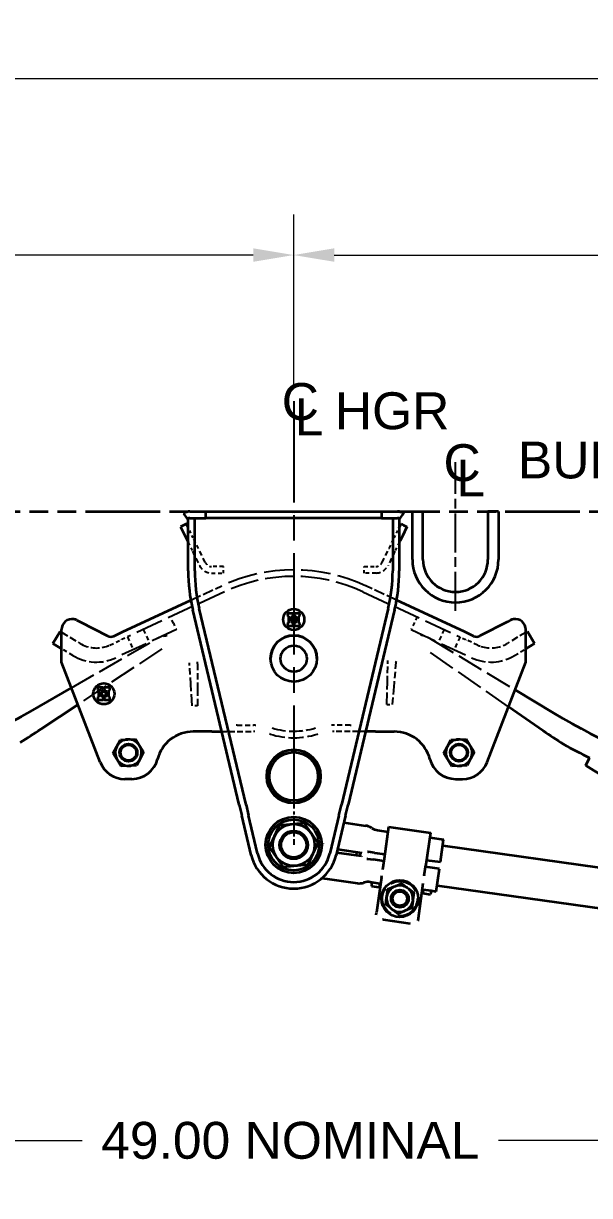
# Model space of a CAD drawing. Header units: inches. Extents: x 8 to 267, y 4 to 172.
# Drawn here: x 55.32 to 75.45, y 76.17 to 117.85 of the extents above; entities that cross this region are included whole.
import ezdxf

# ---------------------------------------------------------------- set-up
doc = ezdxf.new("R2010")
doc.units = ezdxf.units.IN
doc.header["$LTSCALE"] = 8
doc.header["$MEASUREMENT"] = 0
for name, pattern in [('CHAIN', [0.7087, 0.4724, -0.0591, 0.1181, -0.0591]), ('DASHED', [0.2067, 0.1654, -0.0413]), ('DOUBLE_DASH_CHAIN', [1.2403, 0.6614, -0.0827, 0.1654, -0.0827, 0.1654, -0.0827])]:
    doc.linetypes.add(name, pattern=pattern)
for name, color, linetype, lineweight in [('Center Mark(Hutchens)', 7, 'Continuous', 25), ('Centerline(Hutchens)', 7, 'Continuous', 25), ('Dimensions(Hutchens)', 7, 'Continuous', 25), ('Hidden Edges(Hutchens)', 7, 'DASHED', 25), ('Phantom Lines(Hutchens)', 7, 'DOUBLE_DASH_CHAIN', 70), ('Symbols(Hutchens)', 7, 'Continuous', 25), ('Visible Edges(Hutchens)', 7, 'Continuous', 35)]:
    doc.layers.add(name, color=color, linetype=linetype, lineweight=lineweight)
doc.styles.add('Hutchens .164', font='ARIAL.TTF')
doc.dimstyles.new('HUTCHENS STD DIM X.XX', dxfattribs={"dimscale": 8, "dimtxt": 0.164, "dimasz": 0.18, "dimexe": 0.18, "dimexo": 0.0625, "dimgap": 0.09, "dimtad": 0, "dimtih": 1, "dimtoh": 1, "dimrnd": 1e-08, "dimzin": 4, "dimdsep": 46, "dimtxsty": 'Hutchens .164', "dimcen": 0.09, "dimclrd": 211, "dimclre": 211, "dimclrt": 7, "dimadec": 0, "dimazin": 1, "dimtfac": 0.762195, "dimtofl": 0, "dimtmove": 0, "dimatfit": 3, "dimfxl": 0, "dimtolj": 1, "dimtzin": 0, "dimlwd": 9, "dimlwe": 9, "dimarcsym": 0})

# ---------------------------------------------------------------- blocks, each defined once
blk = doc.blocks.new('*D39')
at = {"layer": 'Defpoints', "color": 0, "linetype": 'Continuous'}
for p in [(14.867, 115.898), (164.68, 105.55), (14.867, 91.578)]:
    blk.add_point(p, dxfattribs=at)
at = {"layer": 'Dimensions(Hutchens)', "color": 211, "linetype": 'Continuous', "lineweight": 9}
for p, q in [((14.867, 92.078), (14.867, 117.338)), ((164.68, 106.05), (164.68, 117.338)), ((16.307, 115.898), (86.55, 115.898)), ((163.24, 115.898), (93.06, 115.898))]:
    blk.add_line(p, q, dxfattribs=at)
at = {"layer": 'Dimensions(Hutchens)', "color": 211, "linetype": 'Continuous'}
for points in [[(16.307, 116.138), (16.307, 115.658), (14.867, 115.898)], [(163.24, 116.138), (163.24, 115.658), (164.68, 115.898)]]:
    blk.add_solid(points, dxfattribs=at)
at = {"layer": 'Dimensions(Hutchens)', "color": 7, "linetype": 'Continuous', "lineweight": 9, "insert": (89.805, 115.898), "char_height": 1.312, "attachment_point": 5, "style": 'Hutchens .164'}
blk.add_mtext('\\A1;149.81{\\PREF}', dxfattribs=at)
blk = doc.blocks.new('CL')
at = {"layer": 'Symbols(Hutchens)', "color": 7, "char_height": 0.164, "attachment_point": 5, "style": 'Hutchens .164'}
for s, insert in [('C', (0.0294, -0.0028)), ('L', (0.068, -0.0698))]:
    blk.add_mtext(s, dxfattribs=dict(at, insert=insert))
blk = doc.blocks.new('*D42')
at = {"layer": 'Defpoints', "color": 0, "linetype": 'Continuous'}
for p in [(40.29, 84.558), (89.291, 84.206), (89.291, 78.127)]:
    blk.add_point(p, dxfattribs=at)
at = {"layer": 'Dimensions(Hutchens)', "color": 211, "linetype": 'Continuous', "lineweight": 9}
for p, q in [((40.29, 84.058), (40.29, 76.687)), ((89.291, 83.706), (89.291, 76.687)), ((41.73, 78.127), (57.412, 78.127)), ((87.851, 78.127), (72.21, 78.127))]:
    blk.add_line(p, q, dxfattribs=at)
at = {"layer": 'Dimensions(Hutchens)', "color": 211, "linetype": 'Continuous'}
for points in [[(41.73, 78.367), (41.73, 77.887), (40.29, 78.127)], [(87.851, 78.367), (87.851, 77.887), (89.291, 78.127)]]:
    blk.add_solid(points, dxfattribs=at)
at = {"layer": 'Dimensions(Hutchens)', "color": 7, "linetype": 'Continuous', "lineweight": 9, "insert": (64.811, 78.127), "char_height": 1.312, "attachment_point": 5, "style": 'Hutchens .164'}
blk.add_mtext('\\A1;49.00{ NOMINAL}', dxfattribs=at)
blk = doc.blocks.new('CL HGR')
at = {"layer": 'Symbols(Hutchens)', "color": 7, "char_height": 0.164, "attachment_point": 5, "style": 'Hutchens .164'}
for s, insert in [('C', (0.0294, -0.0028)), ('L', (0.068, -0.0698)), ('HGR', (0.4373, -0.044))]:
    blk.add_mtext(s, dxfattribs=dict(at, insert=insert))
blk = doc.blocks.new('*D53')
at = {"layer": 'Defpoints', "color": 0, "linetype": 'Continuous'}
for p in [(64.93, 109.618), (64.93, 104.423), (21.43, 102.246)]:
    blk.add_point(p, dxfattribs=at)
at = {"layer": 'Dimensions(Hutchens)', "color": 211, "linetype": 'Continuous', "lineweight": 9}
for p, q in [((21.43, 102.746), (21.43, 111.058)), ((64.93, 104.923), (64.93, 111.058)), ((22.87, 109.618), (40.222, 109.618)), ((63.49, 109.618), (46.137, 109.618))]:
    blk.add_line(p, q, dxfattribs=at)
at = {"layer": 'Dimensions(Hutchens)', "color": 211, "linetype": 'Continuous'}
for points in [[(22.87, 109.858), (22.87, 109.378), (21.43, 109.618)], [(63.49, 109.858), (63.49, 109.378), (64.93, 109.618)]]:
    blk.add_solid(points, dxfattribs=at)
at = {"layer": 'Dimensions(Hutchens)', "color": 7, "linetype": 'Continuous', "lineweight": 9, "insert": (43.18, 109.618), "char_height": 1.312, "attachment_point": 5, "style": 'Hutchens .164'}
blk.add_mtext('\\A1;43.50', dxfattribs=at)
blk = doc.blocks.new('*D54')
at = {"layer": 'Defpoints', "color": 0, "linetype": 'Continuous'}
for p in [(114.68, 109.618), (64.93, 104.423), (114.68, 102.056)]:
    blk.add_point(p, dxfattribs=at)
at = {"layer": 'Dimensions(Hutchens)', "color": 211, "linetype": 'Continuous', "lineweight": 9}
for p, q in [((64.93, 104.923), (64.93, 111.058)), ((114.68, 102.556), (114.68, 111.058)), ((66.37, 109.618), (86.84, 109.618)), ((113.24, 109.618), (92.77, 109.618))]:
    blk.add_line(p, q, dxfattribs=at)
at = {"layer": 'Dimensions(Hutchens)', "color": 211, "linetype": 'Continuous'}
for points in [[(66.37, 109.858), (66.37, 109.378), (64.93, 109.618)], [(113.24, 109.858), (113.24, 109.378), (114.68, 109.618)]]:
    blk.add_solid(points, dxfattribs=at)
at = {"layer": 'Dimensions(Hutchens)', "color": 7, "linetype": 'Continuous', "lineweight": 9, "insert": (89.805, 109.618), "char_height": 1.312, "attachment_point": 5, "style": 'Hutchens .164'}
blk.add_mtext('\\A1;49.75', dxfattribs=at)

msp = doc.modelspace()

# ---------------------------------------------------------------- linework, layer by layer
at = {"layer": 'Center Mark(Hutchens)', "linetype": 'CHAIN', "ltscale": 0.121531}
msp.add_line((64.9296, 90.3917), (64.9296, 88.6401), dxfattribs=at)
at = {"layer": 'Centerline(Hutchens)', "linetype": 'CHAIN', "ltscale": 0.954115}
msp.add_line((64.9296, 104.4225), (64.9296, 89.0606), dxfattribs=at)
at = {"layer": 'Centerline(Hutchens)', "linetype": 'CHAIN', "ltscale": 0.36658}
msp.add_line((70.6796, 96.9666), (70.6796, 102.247), dxfattribs=at)
at = {"layer": 'Hidden Edges(Hutchens)', "ltscale": 0.074011}
for p, q in [((61.2761, 99.7262), (61.1796, 99.924)), ((68.5832, 99.7262), (68.6796, 99.924))]:
    msp.add_line(p, q, dxfattribs=at)
at = {"layer": 'Hidden Edges(Hutchens)', "ltscale": 0.052941}
for p, q in [((61.3581, 99.5582), (61.2761, 99.7262)), ((68.5012, 99.5582), (68.5832, 99.7262))]:
    msp.add_line(p, q, dxfattribs=at)
at = {"layer": 'Hidden Edges(Hutchens)', "ltscale": 0.083861}
for p, q in [((61.1796, 99.3948), (61.3322, 99.082)), ((68.6796, 99.3948), (68.5271, 99.082))]:
    msp.add_line(p, q, dxfattribs=at)
at = {"layer": 'Hidden Edges(Hutchens)', "ltscale": 0.101038}
for p, q in [((61.5407, 99.1837), (61.3581, 99.5582)), ((68.3186, 99.1837), (68.5012, 99.5582))]:
    msp.add_line(p, q, dxfattribs=at)
at = {"layer": 'Hidden Edges(Hutchens)', "ltscale": 0.132806}
for p, q in [((61.3322, 99.082), (61.5769, 98.5803)), ((61.7854, 98.682), (61.5407, 99.1837)), ((68.0739, 98.682), (68.3186, 99.1837)), ((68.5271, 99.082), (68.2824, 98.5803))]:
    msp.add_line(p, q, dxfattribs=at)
at = {"layer": 'Hidden Edges(Hutchens)', "ltscale": 0.099783}
for p, q in [((62.4296, 98.5416), (62.0101, 98.5416)), ((67.4296, 98.5416), (67.8492, 98.5416)), ((62.0101, 98.3096), (62.4296, 98.3096)), ((67.8492, 98.3096), (67.4296, 98.3096))]:
    msp.add_line(p, q, dxfattribs=at)
at = {"layer": 'Hidden Edges(Hutchens)', "ltscale": 0.055136}
for p, q in [((62.4296, 98.3096), (62.4296, 98.5416)), ((67.4296, 98.3096), (67.4296, 98.5416))]:
    msp.add_line(p, q, dxfattribs=at)
at = {"layer": 'Hidden Edges(Hutchens)', "ltscale": 0.742213}
for p, q in [((62.4695, 97.6449), (59.1344, 96.0927)), ((67.3898, 97.6449), (70.7249, 96.0927))]:
    msp.add_line(p, q, dxfattribs=at)
at = {"layer": 'Hidden Edges(Hutchens)', "ltscale": 0.288743}
for p, q in [((61.2717, 97.3433), (62.3716, 97.8552)), ((68.5876, 97.3433), (67.4877, 97.8552))]:
    msp.add_line(p, q, dxfattribs=at)
at = {"layer": 'Hidden Edges(Hutchens)', "ltscale": 0.093397}
for p, q in [((60.6527, 96.5236), (60.5472, 96.7502)), ((69.3126, 96.75), (69.2071, 96.5233))]:
    msp.add_line(p, q, dxfattribs=at)
at = {"layer": 'Hidden Edges(Hutchens)', "ltscale": 0.71813}
for p, q in [((60.7582, 96.2969), (58.605, 95.2948)), ((69.1016, 96.2967), (71.2548, 95.2945))]:
    msp.add_line(p, q, dxfattribs=at)
at = {"layer": 'Hidden Edges(Hutchens)', "ltscale": 0.118944}
for p, q in [((59.5839, 96.3019), (59.7949, 95.8486)), ((70.2759, 96.3017), (70.0649, 95.8484)), ((59.0173, 96.0382), (59.2283, 95.5849)), ((70.8425, 96.0379), (70.6315, 95.5846))]:
    msp.add_line(p, q, dxfattribs=at)
at = {"layer": 'Hidden Edges(Hutchens)', "ltscale": 0.059422}
for p, q in [((60.6527, 96.5236), (60.7582, 96.2969)), ((69.2071, 96.5233), (69.1016, 96.2967))]:
    msp.add_line(p, q, dxfattribs=at)
at = {"layer": 'Hidden Edges(Hutchens)', "ltscale": 0.183168}
msp.add_line((56.6796, 96.2011), (57.3392, 95.8041), dxfattribs=at)
at = {"layer": 'Hidden Edges(Hutchens)', "ltscale": 0.693351}
msp.add_line((57.0323, 94.2282), (60.0124, 95.9456), dxfattribs=at)
at = {"layer": 'Hidden Edges(Hutchens)', "ltscale": 0.107317}
msp.add_line((58.394, 95.7481), (58.803, 95.9385), dxfattribs=at)
at = {"layer": 'Hidden Edges(Hutchens)', "ltscale": 0.093761}
for p, q in [((59.1344, 96.0927), (58.803, 95.9385)), ((70.7249, 96.0927), (71.0563, 95.9385))]:
    msp.add_line(p, q, dxfattribs=at)
at = {"layer": 'Hidden Edges(Hutchens)', "ltscale": 0.708067}
msp.add_line((69.7906, 95.9698), (72.7998, 94.1579), dxfattribs=at)
at = {"layer": 'Hidden Edges(Hutchens)', "ltscale": 0.107448}
msp.add_line((71.4658, 95.7479), (71.0563, 95.9385), dxfattribs=at)
at = {"layer": 'Hidden Edges(Hutchens)', "ltscale": 0.183029}
msp.add_line((73.1796, 96.2005), (72.5206, 95.8039), dxfattribs=at)
at = {"layer": 'Hidden Edges(Hutchens)', "ltscale": 0.11152}
msp.add_line((57.0813, 95.3757), (56.6796, 95.6175), dxfattribs=at)
at = {"layer": 'Hidden Edges(Hutchens)', "ltscale": 0.720219}
msp.add_line((60.237, 95.6123), (57.2626, 93.6328), dxfattribs=at)
at = {"layer": 'Hidden Edges(Hutchens)', "ltscale": 0.728968}
msp.add_line((72.5667, 93.5553), (69.5952, 95.6162), dxfattribs=at)
at = {"layer": 'Hidden Edges(Hutchens)', "ltscale": 0.111382}
msp.add_line((72.7785, 95.3755), (73.1796, 95.617), dxfattribs=at)
at = {"layer": 'Hidden Edges(Hutchens)'}
for p, q in [((61.2248, 95.0811), (61.2248, 95.0812)), ((68.5619, 95.1287), (68.5619, 95.1287))]:
    msp.add_line(p, q, dxfattribs=at)
at = {"layer": 'Hidden Edges(Hutchens)', "ltscale": 0.174961}
for p, q in [((61.273, 94.3648), (61.2248, 95.0811)), ((68.5619, 95.1287), (68.4999, 94.4134))]:
    msp.add_line(p, q, dxfattribs=at)
at = {"layer": 'Hidden Edges(Hutchens)', "ltscale": 0.174616}
for p, q in [((61.5118, 95.0819), (61.5137, 94.3655)), ((68.2593, 94.4187), (68.275, 95.135))]:
    msp.add_line(p, q, dxfattribs=at)
at = {"layer": 'Hidden Edges(Hutchens)', "ltscale": 0.322228}
for p, q in [((61.3258, 93.5814), (61.273, 94.3648)), ((68.4999, 94.4134), (68.4321, 93.6312))]:
    msp.add_line(p, q, dxfattribs=at)
at = {"layer": 'Hidden Edges(Hutchens)', "ltscale": 0.321944}
for p, q in [((61.5137, 94.3655), (61.5158, 93.5819)), ((68.2422, 93.6353), (68.2593, 94.4187))]:
    msp.add_line(p, q, dxfattribs=at)
at = {"layer": 'Hidden Edges(Hutchens)', "ltscale": 0.045137}
for p, q in [((61.5158, 93.5819), (61.3258, 93.5814)), ((68.2422, 93.6353), (68.4321, 93.6312))]:
    msp.add_line(p, q, dxfattribs=at)
at = {"layer": 'Hidden Edges(Hutchens)', "ltscale": 0.136843}
for p, q in [((62.374, 92.6713), (62.9207, 92.6713)), ((67.4853, 92.6713), (66.9386, 92.6713))]:
    msp.add_line(p, q, dxfattribs=at)
at = {"layer": 'Hidden Edges(Hutchens)', "ltscale": 0.136689}
for p, q in [((62.9207, 92.9033), (63.4952, 92.9033)), ((66.9386, 92.9033), (66.3641, 92.9033))]:
    msp.add_line(p, q, dxfattribs=at)
at = {"layer": 'Hidden Edges(Hutchens)', "ltscale": 0.150794}
for p, q in [((62.9207, 92.6713), (63.4952, 92.6713)), ((66.9386, 92.6713), (66.3641, 92.6713))]:
    msp.add_line(p, q, dxfattribs=at)
at = {"layer": 'Hidden Edges(Hutchens)', "ltscale": 0.129663}
for p, q in [((68.776, 87.2661), (68.2742, 87.0632)), ((68.2742, 87.0632), (68.199, 86.5272)), ((69.1274, 86.3969), (69.2026, 86.9329)), ((68.6256, 86.194), (69.1274, 86.3969))]:
    msp.add_line(p, q, dxfattribs=at)
at = {"layer": 'Hidden Edges(Hutchens)', "ltscale": 0.012306}
for p, q in [((68.776, 87.2661), (68.7801, 87.2951)), ((68.2742, 87.0632), (68.2511, 87.0812)), ((69.2026, 86.9329), (69.2298, 86.9439)), ((68.1718, 86.5162), (68.199, 86.5272)), ((69.1274, 86.3969), (69.1505, 86.3788)), ((68.6215, 86.165), (68.6256, 86.194))]:
    msp.add_line(p, q, dxfattribs=at)
at = {"layer": 'Hidden Edges(Hutchens)', "ltscale": 0.129651}
for p, q in [((69.2026, 86.9329), (68.776, 87.2661)), ((68.1991, 86.5271), (68.6256, 86.194))]:
    msp.add_line(p, q, dxfattribs=at)
at = {"layer": 'Hidden Edges(Hutchens)', "ltscale": 0.075964, "flags": 128}
for points in [[(58.803, 95.9385), (58.7918, 95.9443)], [(71.0563, 95.9385), (71.0674, 95.9443)]]:
    msp.add_lwpolyline(points, dxfattribs=at)
at = {"layer": 'Hidden Edges(Hutchens)', "ltscale": 0.030533, "flags": 128}
msp.add_lwpolyline([(71.3242, 96.0697), (71.3147, 96.0733)], dxfattribs=at)
at = {"layer": 'Hidden Edges(Hutchens)', "ltscale": 0.331717, "flags": 128}
msp.add_lwpolyline([(61.2248, 95.0812), (61.2214, 95.1107)], dxfattribs=at)
at = {"layer": 'Hidden Edges(Hutchens)', "ltscale": 0.401905, "flags": 128}
for points in [[(61.5118, 95.0819), (61.5092, 95.1505)], [(68.275, 95.135), (68.2789, 95.2035)]]:
    msp.add_lwpolyline(points, dxfattribs=at)
at = {"layer": 'Hidden Edges(Hutchens)', "ltscale": 0.31875, "flags": 128}
msp.add_lwpolyline([(68.5619, 95.1287), (68.5788, 95.1795)], dxfattribs=at)
at = {"layer": 'Hidden Edges(Hutchens)', "ltscale": 0.222573, "flags": 128}
for points in [[(62.9207, 92.9033), (62.8886, 92.8933)], [(66.9386, 92.9033), (66.9707, 92.8933)]]:
    msp.add_lwpolyline(points, dxfattribs=at)
at = {"layer": 'Hidden Edges(Hutchens)', "ltscale": 0.150851, "flags": 128}
for points in [[(63.5571, 92.9025), (63.5806, 92.9017)], [(66.3022, 92.9025), (66.2787, 92.9017)]]:
    msp.add_lwpolyline(points, dxfattribs=at)
at = {"layer": 'Hidden Edges(Hutchens)', "ltscale": 0.13616, "flags": 128}
for points in [[(64.0913, 92.5804), (64.0689, 92.5873)], [(65.768, 92.5804), (65.7904, 92.5873)]]:
    msp.add_lwpolyline(points, dxfattribs=at)
at = {"layer": 'Hidden Edges(Hutchens)', "ltscale": 0.012328, "flags": 128}
msp.add_lwpolyline([(65.9937, 88.6847), (65.9936, 88.6868)], dxfattribs=at)
at = {"layer": 'Hidden Edges(Hutchens)', "ltscale": 0.778939}
msp.add_circle((68.7008, 86.73), 0.615, dxfattribs=at)
at = {"layer": 'Hidden Edges(Hutchens)', "ltscale": 0.55774}
msp.add_circle((68.7008, 86.73), 0.2936, dxfattribs=at)
at = {"layer": 'Hidden Edges(Hutchens)', "ltscale": 0.128086}
for centre, start, end in [((62.0101, 98.7916), 206, 270), ((67.8492, 98.7916), 270, 334)]:
    msp.add_arc(centre, 0.482, start, end, dxfattribs=at)
at = {"layer": 'Hidden Edges(Hutchens)', "ltscale": 0.066386}
for centre, start, end in [((62.0101, 98.7916), 206, 270), ((67.8492, 98.7916), 270, 334)]:
    msp.add_arc(centre, 0.25, start, end, dxfattribs=at)
at = {"layer": 'Hidden Edges(Hutchens)', "ltscale": 0.798504}
msp.add_arc((64.9296, 92.3588), 6.0625, 65.04207, 114.95793, dxfattribs=at)
at = {"layer": 'Hidden Edges(Hutchens)', "ltscale": 0.767947}
msp.add_arc((64.9296, 92.3588), 5.8305, 65.04207, 114.95793, dxfattribs=at)
at = {"layer": 'Hidden Edges(Hutchens)', "ltscale": 0.105451}
for centre, start, end in [((60.5118, 95.0792), 94.55465, 119.95549), ((69.2747, 95.1131), 58.94588, 84.34671)]:
    msp.add_arc(centre, 1, start, end, dxfattribs=at)
at = {"layer": 'Hidden Edges(Hutchens)', "ltscale": 0.231868}
for centre, start, end in [((57.9193, 96.768), 238.95793, 288.57856), ((71.9405, 96.7678), 251.42144, 301.04207)]:
    msp.add_arc(centre, 1.125, start, end, dxfattribs=at)
at = {"layer": 'Hidden Edges(Hutchens)', "ltscale": 0.029722}
for centre, start, end in [((57.9193, 96.768), 288.57856, 294.95793), ((71.9405, 96.7678), 245.04207, 251.42144)]:
    msp.add_arc(centre, 1.125, start, end, dxfattribs=at)
at = {"layer": 'Hidden Edges(Hutchens)', "ltscale": 0.378042}
for centre, start, end in [((57.9193, 96.768), 238.95793, 294.95793), ((71.9405, 96.7678), 245.04207, 301.04207)]:
    msp.add_arc(centre, 1.625, start, end, dxfattribs=at)
at = {"layer": 'Hidden Edges(Hutchens)', "ltscale": 0.014642}
for centre, start, end in [((63.4952, 90.6713), 88.41052, 90), ((66.3641, 90.6713), 90, 91.58948)]:
    msp.add_arc(centre, 2.232, start, end, dxfattribs=at)
at = {"layer": 'Hidden Edges(Hutchens)', "ltscale": 0.01311}
for centre, start, end in [((63.4952, 90.6713), 88.41052, 90), ((66.3641, 90.6713), 90, 91.58948)]:
    msp.add_arc(centre, 2, start, end, dxfattribs=at)
at = {"layer": 'Hidden Edges(Hutchens)', "ltscale": 0.405241}
msp.add_arc((64.9296, 95.2651), 2.8125, 252.65856, 287.34144, dxfattribs=at)
at = {"layer": 'Hidden Edges(Hutchens)', "ltscale": 0.371805}
msp.add_arc((64.9296, 95.2651), 2.5805, 252.65856, 287.34144, dxfattribs=at)
at = {"layer": 'Hidden Edges(Hutchens)', "ltscale": 0.116771}
for radius, start, end in [(0.4688, 112.01282, 172.01282), (0.4687, 52.01282, 112.01282), (0.4688, 172.01282, 232.01282), (0.4688, 352.01282, 52.01282), (0.4688, 232.01282, 292.01282), (0.4687, 292.01282, 352.01282)]:
    msp.add_arc((68.7008, 86.73), radius, start, end, dxfattribs=at)
at = {"layer": 'Phantom Lines(Hutchens)', "lineweight": 35, "ltscale": 0.501139}
msp.add_line((12.7748, 100.4971), (171.895, 100.4971), dxfattribs=at)
at = {"layer": 'Visible Edges(Hutchens)'}
for p, q in [((61.2421, 100.4971), (61.8046, 100.4971)), ((61.8046, 100.4971), (62.1796, 100.4971)), ((61.8046, 100.2651), (61.8046, 100.4971)), ((62.1796, 100.4971), (64.8984, 100.4971)), ((64.8984, 100.4971), (64.9609, 100.4971)), ((64.9296, 100.4658), (64.8984, 100.4971)), ((64.9609, 100.4971), (64.9296, 100.4658)), ((64.9609, 100.4971), (67.6796, 100.4971)), ((67.6796, 100.4971), (68.0546, 100.4971)), ((68.0546, 100.4971), (68.6171, 100.4971)), ((68.0546, 100.4971), (68.0546, 100.2651)), ((69.1484, 98.794), (69.1484, 100.4971)), ((69.1484, 100.4971), (69.5234, 100.4971)), ((69.5234, 98.794), (69.5234, 100.4971)), ((72.2109, 100.4971), (71.8359, 100.4971)), ((71.8359, 100.4971), (71.8359, 98.794)), ((72.2109, 100.4971), (72.2109, 98.794)), ((61.1136, 100.0594), (61.0219, 100.0146)), ((61.16, 100.2391), (61.0267, 100.429)), ((61.1796, 99.924), (61.1136, 100.0594)), ((61.1796, 98.3901), (61.1796, 100.2507)), ((61.2421, 100.2651), (61.8046, 100.2651)), ((61.4116, 98.3901), (61.4116, 100.2651)), ((62.1796, 100.2651), (61.8046, 100.2651)), ((67.6796, 100.2651), (62.1796, 100.2651)), ((68.0546, 100.2651), (67.6796, 100.2651)), ((68.0546, 100.2651), (68.6171, 100.2651)), ((68.4476, 100.2651), (68.4476, 98.3901)), ((68.6796, 100.2507), (68.6796, 98.3901)), ((68.6796, 99.924), (68.7457, 100.0594)), ((68.6993, 100.2391), (68.8326, 100.429)), ((68.7457, 100.0594), (68.8374, 100.0146)), ((61.0219, 100.0146), (60.9051, 99.9577)), ((60.9051, 99.9577), (61.0676, 99.6245)), ((61.0676, 99.6245), (61.1495, 99.4565)), ((68.7917, 99.6245), (68.7098, 99.4565)), ((68.9542, 99.9577), (68.7917, 99.6245)), ((68.8374, 100.0146), (68.9542, 99.9577)), ((61.1495, 99.4565), (61.1796, 99.3948)), ((68.7098, 99.4565), (68.6796, 99.3948)), ((58.8434, 96.2131), (61.2717, 97.3433)), ((71.0159, 96.2131), (68.5876, 97.3433)), ((62.9959, 90.0606), (61.3429, 96.9998)), ((63.2344, 90.0606), (61.5686, 97.0535)), ((64.7109, 96.8432), (64.7109, 96.812)), ((64.8828, 96.8745), (64.7421, 96.8745)), ((64.7421, 96.7807), (64.7469, 96.7807)), ((64.7469, 96.7807), (64.7469, 96.5307)), ((64.8719, 96.7807), (64.8828, 96.7807)), ((64.8719, 96.7743), (64.8719, 96.7807)), ((64.914, 96.812), (64.914, 96.8432)), ((64.9453, 96.8432), (64.9453, 96.812)), ((65.1171, 96.8745), (64.9765, 96.8745)), ((64.9765, 96.7807), (64.9874, 96.7807)), ((64.9874, 96.7807), (64.9874, 96.7743)), ((65.1124, 96.5307), (65.1124, 96.7807)), ((65.1124, 96.7807), (65.1171, 96.7807)), ((65.1484, 96.812), (65.1484, 96.8432)), ((68.2907, 97.0535), (66.6249, 90.0606)), ((68.5163, 96.9998), (66.8634, 90.0606)), ((56.6796, 95.1401), (56.6796, 96.2963)), ((57.2251, 96.6303), (57.3355, 96.574)), ((57.3355, 96.574), (58.316, 96.0736)), ((64.7109, 96.4995), (64.7109, 96.4682)), ((64.7469, 96.5307), (64.7421, 96.5307)), ((64.7421, 96.437), (64.8828, 96.437)), ((64.8719, 96.5307), (64.8719, 96.5371)), ((64.8828, 96.5307), (64.8719, 96.5307)), ((64.914, 96.4682), (64.914, 96.4995)), ((64.9453, 96.4995), (64.9453, 96.4682)), ((64.9874, 96.5307), (64.9765, 96.5307)), ((64.9765, 96.437), (65.1171, 96.437)), ((64.9874, 96.5371), (64.9874, 96.5307)), ((65.1171, 96.5307), (65.1124, 96.5307)), ((65.1484, 96.4682), (65.1484, 96.4995)), ((72.5238, 96.574), (71.5433, 96.0736)), ((72.6342, 96.6303), (72.5238, 96.574)), ((73.1796, 95.1401), (73.1796, 96.2963)), ((56.3671, 95.8056), (56.625, 96.234)), ((56.625, 96.234), (56.6796, 96.2011)), ((58.5351, 96.0697), (58.7051, 96.1488)), ((58.7051, 96.1488), (58.8434, 96.2131)), ((71.1542, 96.1488), (71.0159, 96.2131)), ((71.3242, 96.0697), (71.1542, 96.1488)), ((73.2348, 96.2337), (73.1796, 96.2005)), ((73.4926, 95.8054), (73.2348, 96.2337)), ((56.6796, 95.6175), (56.3671, 95.8056)), ((73.1796, 95.617), (73.4926, 95.8054)), ((58.0553, 91.5832), (56.6796, 95.1401)), ((64.1066, 95.2651), (64.1066, 95.2651)), ((65.7526, 95.2651), (65.7526, 95.2651)), ((71.804, 91.5832), (73.1796, 95.1401)), ((55.5763, 93.3892), (57.0323, 94.2282)), ((58.1328, 94.2338), (57.9921, 94.2338)), ((58.3671, 94.2338), (58.2265, 94.2338)), ((57.9609, 94.2026), (57.9609, 94.1721)), ((57.9609, 93.8581), (57.9609, 93.8276)), ((57.9921, 94.1408), (57.9969, 94.1408)), ((57.9969, 93.8893), (57.9921, 93.8893)), ((57.9921, 93.7963), (58.1328, 93.7963)), ((57.9969, 94.1408), (57.9969, 93.8893)), ((58.1219, 94.1408), (58.1328, 94.1408)), ((58.1219, 94.1336), (58.1219, 94.1408)), ((58.1219, 93.8893), (58.1219, 93.8965)), ((58.1328, 93.8893), (58.1219, 93.8893)), ((58.164, 94.1721), (58.164, 94.2026)), ((58.164, 93.8276), (58.164, 93.8581)), ((58.1953, 94.2026), (58.1953, 94.1721)), ((58.1953, 93.8581), (58.1953, 93.8276)), ((58.2265, 94.1408), (58.2374, 94.1408)), ((58.2374, 93.8893), (58.2265, 93.8893)), ((58.2265, 93.7963), (58.3671, 93.7963)), ((58.2374, 94.1408), (58.2374, 94.1336)), ((58.2374, 93.8965), (58.2374, 93.8893)), ((58.3624, 93.8893), (58.3624, 94.1408)), ((58.3624, 94.1408), (58.3671, 94.1408)), ((58.3671, 93.8893), (58.3624, 93.8893)), ((58.3984, 94.1721), (58.3984, 94.2026)), ((58.3984, 93.8276), (58.3984, 93.8581)), ((72.7998, 94.1579), (74.1769, 93.3287)), ((57.2626, 93.6328), (55.9423, 92.7541)), ((73.7988, 92.7008), (72.5667, 93.5553)), ((62.0254, 92.6713), (61.3582, 92.6713)), ((62.0254, 92.6713), (62.0546, 92.6713)), ((62.0546, 92.6713), (62.374, 92.6713)), ((67.8046, 92.6713), (67.4853, 92.6713)), ((67.8339, 92.6713), (67.8046, 92.6713)), ((67.8339, 92.6713), (68.5011, 92.6713)), ((58.5134, 91.9042), (58.6412, 92.1428)), ((58.6412, 92.1428), (58.7691, 92.3815)), ((58.7691, 92.3815), (59.0398, 92.3901)), ((59.0398, 92.3901), (59.3104, 92.3987)), ((59.3104, 92.3987), (59.4532, 92.1686)), ((59.4532, 92.1686), (59.5959, 91.9385)), ((70.2634, 91.9042), (70.3912, 92.1428)), ((70.3912, 92.1428), (70.5191, 92.3815)), ((70.5191, 92.3815), (70.7898, 92.3901)), ((70.7898, 92.3901), (71.0604, 92.3987)), ((71.0604, 92.3987), (71.2032, 92.1686)), ((71.2032, 92.1686), (71.3459, 91.9385)), ((58.6561, 91.6741), (58.5134, 91.9042)), ((59.5959, 91.9385), (59.468, 91.6998)), ((70.4061, 91.6741), (70.2634, 91.9042)), ((71.3459, 91.9385), (71.218, 91.6998)), ((75.3104, 91.4677), (75.4438, 91.7364)), ((58.7989, 91.444), (58.6561, 91.6741)), ((59.0695, 91.4526), (58.7989, 91.444)), ((59.3402, 91.4612), (59.0695, 91.4526)), ((59.468, 91.6998), (59.3402, 91.4612)), ((70.5489, 91.444), (70.4061, 91.6741)), ((70.8195, 91.4526), (70.5489, 91.444)), ((71.0902, 91.4612), (70.8195, 91.4526)), ((71.218, 91.6998), (71.0902, 91.4612)), ((59.1796, 90.9838), (58.9296, 90.9838)), ((70.6796, 90.9838), (70.9296, 90.9838)), ((62.9959, 90.0606), (63.0863, 89.6808)), ((63.2344, 90.0606), (63.3248, 89.6808)), ((66.5345, 89.6808), (66.6249, 90.0606)), ((66.773, 89.6808), (66.8634, 90.0606)), ((63.1332, 89.4838), (63.0863, 89.6808)), ((63.3717, 89.4838), (63.3248, 89.6808)), ((66.5345, 89.6808), (66.4876, 89.4838)), ((66.773, 89.6808), (66.726, 89.4838)), ((63.4199, 88.2805), (63.1332, 89.4838)), ((63.6456, 88.3342), (63.3717, 89.4838)), ((64.0673, 88.5599), (64.4291, 89.3468)), ((64.4291, 89.3468), (65.2914, 89.4269)), ((65.2914, 89.4269), (65.792, 88.7202)), ((66.4876, 89.4838), (66.2137, 88.3342)), ((66.726, 89.4838), (66.4394, 88.2805)), ((66.7139, 89.4328), (67.487, 89.3244)), ((67.7072, 89.2373), (67.6898, 89.2486)), ((68.3015, 89.2813), (68.1425, 88.1483)), ((68.3015, 89.2813), (69.7869, 89.0729)), ((67.91, 89.1615), (68.2774, 89.11)), ((69.7869, 89.0729), (69.6279, 87.9399)), ((69.7629, 88.9015), (70.258, 88.8321)), ((70.1461, 88.0344), (70.258, 88.8321)), ((64.5679, 87.8532), (64.0673, 88.5599)), ((65.792, 88.7202), (65.4302, 87.9334)), ((66.488, 88.4845), (67.3522, 88.3633)), ((67.1565, 88.2645), (67.1738, 88.3883)), ((67.2976, 88.3709), (67.2802, 88.2471)), ((67.5702, 88.3958), (67.5616, 88.397)), ((67.5702, 88.3958), (67.5888, 88.3932)), ((67.7981, 88.3638), (67.5888, 88.3932)), ((70.2288, 88.6236), (78.8543, 87.4133)), ((67.3348, 88.2395), (66.4589, 88.3624)), ((67.5269, 88.1494), (67.5354, 88.1482)), ((67.554, 88.1456), (67.5355, 88.1482)), ((67.554, 88.1456), (67.7633, 88.1162)), ((68.1307, 88.0647), (67.7633, 88.1162)), ((67.7981, 88.3638), (68.1655, 88.3123)), ((68.1414, 88.1408), (68.0875, 87.7564)), ((68.1425, 88.1483), (68.1414, 88.1408)), ((69.6509, 88.1038), (70.1461, 88.0344)), ((65.4302, 87.9334), (64.5679, 87.8532)), ((69.5729, 87.548), (69.6269, 87.9324)), ((70.1113, 87.7868), (69.6162, 87.8563)), ((69.6279, 87.9399), (69.6269, 87.9324)), ((69.9994, 86.9891), (70.1113, 87.7868)), ((65.9332, 87.4562), (66.1171, 87.4303)), ((66.1171, 87.4303), (67.2, 87.2784)), ((67.4356, 87.3015), (67.4158, 87.2955)), ((67.6514, 87.3186), (67.7096, 87.3104)), ((67.7096, 87.3104), (67.6908, 87.1767)), ((67.6908, 87.1767), (67.9694, 87.1376)), ((67.7096, 87.3104), (67.9881, 87.2713)), ((68.0495, 87.4856), (67.875, 86.2422)), ((67.9881, 87.2713), (67.9694, 87.1376)), ((67.9694, 87.1376), (68.0001, 87.1333)), ((68.0188, 87.267), (67.9881, 87.2713)), ((68.274, 87.0634), (68.505, 87.1567)), ((68.505, 87.1567), (68.5451, 87.173)), ((68.5451, 87.173), (68.7761, 87.2663)), ((68.7761, 87.2663), (68.9724, 87.113)), ((69.3605, 86.0338), (69.5349, 87.2771)), ((70.0287, 87.1976), (78.6542, 85.9873)), ((68.1988, 86.5271), (68.2334, 86.7738)), ((68.2334, 86.7738), (68.2394, 86.8167)), ((68.2394, 86.8167), (68.274, 87.0634)), ((68.9724, 87.113), (69.0066, 87.0863)), ((69.0066, 87.0863), (69.2029, 86.933)), ((69.2029, 86.933), (69.1683, 86.6863)), ((69.4855, 86.9249), (69.4858, 86.9249)), ((69.4858, 86.9249), (69.5167, 86.9205)), ((69.5043, 87.0586), (69.5045, 87.0586)), ((69.5355, 87.0542), (69.5045, 87.0586)), ((69.5355, 87.0542), (69.5167, 86.9205)), ((69.5167, 86.9205), (69.7952, 86.8814)), ((69.5355, 87.0542), (69.814, 87.0151)), ((69.814, 87.0151), (69.7952, 86.8814)), ((69.814, 87.0151), (69.9994, 86.9891)), ((68.3951, 86.3737), (68.1988, 86.5271)), ((68.4292, 86.3471), (68.3951, 86.3737)), ((68.6256, 86.1937), (68.4292, 86.3471)), ((68.8565, 86.2871), (68.6256, 86.1937)), ((68.8967, 86.3033), (68.8565, 86.2871)), ((69.1277, 86.3967), (68.8967, 86.3033)), ((69.1623, 86.6434), (69.1277, 86.3967)), ((69.1683, 86.6863), (69.1623, 86.6434)), ((67.863, 86.1568), (67.875, 86.2422)), ((68.1083, 85.9851), (69.0654, 85.8508)), ((69.3485, 85.9484), (69.3605, 86.0338))]:
    msp.add_line(p, q, dxfattribs=at)
at = {"layer": 'Visible Edges(Hutchens)', "flags": 128}
for points in [[(61.0267, 100.429), (61.009, 100.4158)], [(61.1136, 100.0594), (61.1101, 100.0671)], [(68.7457, 100.0594), (68.7491, 100.0671)], [(68.8326, 100.429), (68.8503, 100.4158)], [(67.5616, 88.397), (67.5532, 88.3981)], [(67.3348, 88.2395), (67.3418, 88.2333)], [(68.0495, 87.4856), (68.059, 87.5532)], [(69.5729, 87.548), (69.5718, 87.5398)], [(68.1083, 85.9851), (68.091, 85.9878)], [(69.3485, 85.9484), (69.3465, 85.9382)]]:
    msp.add_lwpolyline(points, dxfattribs=at)
at = {"layer": 'Visible Edges(Hutchens)'}
for centre, radius in [((64.9296, 96.6557), 0.375), ((64.9296, 96.6557), 0.0781), ((64.9296, 95.2651), 0.823), ((64.9296, 95.2651), 0.465), ((58.1796, 94.0151), 0.375), ((58.1796, 94.0151), 0.0781), ((59.0546, 91.9213), 0.3126), ((59.0546, 91.9213), 0.3125), ((59.0546, 91.9213), 0.28), ((70.8046, 91.9213), 0.3126), ((70.8046, 91.9213), 0.3125), ((70.8046, 91.9213), 0.28), ((64.9296, 91.0776), 0.9575), ((64.9296, 91.0776), 0.95), ((64.9296, 91.0776), 0.861), ((64.9296, 88.6401), 1), ((64.9296, 88.6401), 0.9041), ((64.9296, 88.6401), 0.7448), ((64.9296, 88.6401), 0.5), ((64.9296, 88.6401), 0.4501), ((68.7008, 86.73), 0.6562), ((68.7008, 86.73), 0.3125), ((68.7008, 86.73), 0.2565)]:
    msp.add_circle(centre, radius, dxfattribs=at)
for centre, radius, start, end in [((61.2421, 100.1221), 0.375, 90, 125.0676), ((68.6171, 100.1221), 0.375, 54.9324, 90), ((61.2421, 100.1221), 0.143, 90, 125.0676), ((68.6171, 100.1221), 0.143, 54.9324, 90), ((70.6796, 98.794), 1.5312, 180, 0), ((70.6796, 98.794), 1.1562, 180, 0), ((67.1796, 98.3901), 6, 180, 193.39816), ((67.1796, 98.3901), 5.768, 180, 193.39816), ((62.6796, 98.3901), 5.768, 346.60184, 0), ((62.6796, 98.3901), 6, 346.60184, 0), ((64.7421, 96.8432), 0.0312, 90, 180), ((64.7421, 96.812), 0.0313, 180, 270), ((64.9296, 96.6557), 0.117, 126.89406, 233.10594), ((64.8406, 96.7743), 0.0312, 306.89406, 0), ((64.8828, 96.8432), 0.0312, 0, 90), ((64.8828, 96.812), 0.0313, 270, 0), ((64.9765, 96.8432), 0.0313, 90, 180), ((64.9765, 96.812), 0.0312, 180, 270), ((65.0186, 96.7743), 0.0312, 180, 233.10594), ((64.9296, 96.6557), 0.117, 306.89406, 53.10594), ((65.1171, 96.8432), 0.0312, 0, 90), ((65.1171, 96.812), 0.0313, 270, 0), ((57.0546, 96.2963), 0.375, 80.5715, 180), ((57.0546, 96.2963), 0.375, 62.96431, 80.5715), ((64.7421, 96.4995), 0.0313, 90, 180), ((64.7421, 96.4682), 0.0313, 180, 270), ((64.8406, 96.5371), 0.0312, 0, 53.10594), ((64.8828, 96.4995), 0.0312, 0, 90), ((64.8828, 96.4682), 0.0312, 270, 0), ((64.9765, 96.4995), 0.0312, 90, 180), ((64.9765, 96.4682), 0.0313, 180, 270), ((65.0186, 96.5371), 0.0312, 126.89406, 180), ((65.1171, 96.4995), 0.0312, 0, 90), ((65.1171, 96.4682), 0.0313, 270, 0), ((72.8046, 96.2963), 0.375, 99.4285, 117.03569), ((72.8046, 96.2963), 0.375, 0, 99.4285), ((58.4296, 96.2963), 0.25, 242.96431, 294.95793), ((64.9296, 95.2651), 0.823, 0, 180), ((71.4296, 96.2963), 0.25, 245.04207, 297.03569), ((57.9921, 94.2026), 0.0313, 90, 180), ((58.1328, 94.2026), 0.0313, 0, 90), ((58.2265, 94.2026), 0.0313, 90, 180), ((58.3671, 94.2026), 0.0313, 0, 90), ((57.9921, 94.1721), 0.0313, 180, 270), ((57.9921, 93.8581), 0.0313, 90, 180), ((57.9921, 93.8276), 0.0313, 180, 270), ((58.1796, 94.0151), 0.117, 126.89406, 233.10594), ((58.0906, 94.1336), 0.0312, 306.89406, 0), ((58.0906, 93.8965), 0.0312, 0, 53.10594), ((58.1328, 94.1721), 0.0313, 270, 0), ((58.1328, 93.8581), 0.0313, 0, 90), ((58.1328, 93.8276), 0.0313, 270, 0), ((58.2265, 94.1721), 0.0313, 180, 270), ((58.2265, 93.8581), 0.0313, 90, 180), ((58.2265, 93.8276), 0.0313, 180, 270), ((58.2686, 94.1336), 0.0312, 180, 233.10594), ((58.2686, 93.8965), 0.0313, 126.89406, 180), ((58.1796, 94.0151), 0.117, 306.89406, 53.10594), ((58.3671, 94.1721), 0.0312, 270, 0), ((58.3671, 93.8581), 0.0313, 0, 90), ((58.3671, 93.8276), 0.0313, 270, 0), ((44.213, 113.1075), 22.7582, 270.15467, 299.95402), ((85.9161, 112.8256), 22.7582, 238.94735, 268.7467), ((42.9282, 112.3439), 23.5186, 301.48636, 303.59733), ((61.3582, 91.3588), 1.3125, 90, 165.52249), ((68.5011, 91.3588), 1.3125, 14.47751, 90), ((87.1861, 112.0375), 23.5186, 235.30404, 237.41501), ((59.0546, 91.9213), 0.469, 151.81763, 211.81763), ((59.0546, 91.9213), 0.469, 91.81763, 151.81763), ((59.0546, 91.9213), 0.469, 31.81763, 91.81763), ((59.0546, 91.9213), 0.469, 331.81763, 31.81763), ((70.8046, 91.9213), 0.469, 151.81763, 211.81763), ((70.8046, 91.9213), 0.469, 91.81763, 151.81763), ((70.8046, 91.9213), 0.469, 31.81763, 91.81763), ((70.8046, 91.9213), 0.469, 331.81763, 31.81763), ((85.9161, 112.8256), 23.5462, 241.05405, 243.59211), ((58.9296, 91.9213), 0.9375, 201.14366, 270), ((59.0546, 91.9213), 0.469, 211.81763, 271.81763), ((59.0546, 91.9213), 0.469, 271.81763, 331.81763), ((59.1796, 91.9213), 0.9375, 270, 345.52249), ((70.6796, 91.9213), 0.9375, 194.47751, 270), ((70.8046, 91.9213), 0.469, 211.81763, 271.81763), ((70.8046, 91.9213), 0.469, 271.81763, 331.81763), ((70.9296, 91.9213), 0.9375, 270, 338.85634), ((88.112, 111.9045), 24.1152, 237.93695, 250.92657), ((67.4176, 88.8292), 0.5, 57.0051, 82.01282), ((67.9795, 89.6567), 0.5, 237.0051, 262.01282), ((64.9296, 88.6401), 1.552, 193.39816, 346.60184), ((64.9296, 88.6401), 1.32, 193.39816, 346.60184), ((67.2694, 87.7736), 0.5, 262.01282, 287.02055), ((67.5819, 86.8234), 0.5, 82.01282, 107.02055), ((68.7008, 86.73), 0.4695, 114.65732, 169.36833), ((68.7008, 86.73), 0.4695, 54.65732, 109.36833), ((68.7008, 86.73), 0.4695, 174.65732, 229.36833), ((68.7008, 86.73), 0.4695, 354.65732, 49.36833), ((68.7008, 86.73), 0.4695, 234.65732, 289.36833), ((68.7008, 86.73), 0.4695, 294.65732, 349.36833)]:
    msp.add_arc(centre, radius, start, end, dxfattribs=at)

# ---------------------------------------------------------------- block references
at = {"xscale": 8, "yscale": 8, "zscale": 8}
for name, p in [('CL HGR', (64.9296, 104.4225)), ('CL', (70.6796, 102.247))]:
    msp.add_blockref(name, p, dxfattribs=at)

# ---------------------------------------------------------------- texts
at = {"layer": 'Symbols(Hutchens)', "color": 7, "insert": (77.7341, 102.3216), "char_height": 1.312, "width": 10.863928, "attachment_point": 5, "style": 'Hutchens .164'}
msp.add_mtext('{BUMP OUT}', dxfattribs=at)

# ---------------------------------------------------------------- dimensions: what is measured, and where the dimension line sits
at = {"layer": 'Dimensions(Hutchens)', "color": 211, "linetype": 'Continuous', "lineweight": 9}
dim = msp.add_linear_dim(base=(14.8671, 115.8976), p1=(164.6796, 105.5495), p2=(14.8671, 91.5776), text='<>{\\PREF}', dimstyle='HUTCHENS STD DIM X.XX', override={"dimtih": 0, "dimtoh": 0, "dimdec": 2, "dimtp": 0, "dimtm": 0, "dimtdec": 2, "dimatfit": 1}, dxfattribs=at)
dim.commit()
dim.dimension.update_dxf_attribs({"geometry": '*D39', "text_midpoint": (89.8046, 115.8976), "dimtype": 160})
dim = msp.add_linear_dim(base=(64.9296, 109.6181), p1=(21.4296, 102.2461), p2=(64.9296, 104.4225), dimstyle='HUTCHENS STD DIM X.XX', override={"dimtih": 0, "dimtoh": 0, "dimdec": 2, "dimtp": 0, "dimtm": 0, "dimtdec": 2, "dimatfit": 1}, dxfattribs=at)
dim.commit()
dim.dimension.update_dxf_attribs({"geometry": '*D53', "text_midpoint": (43.1796, 109.6181), "dimtype": 160})
dim = msp.add_linear_dim(base=(114.6796, 109.6181), p1=(64.9296, 104.4225), p2=(114.6796, 102.0561), angle=180, dimstyle='HUTCHENS STD DIM X.XX', override={"dimtih": 0, "dimtoh": 0, "dimdec": 2, "dimtp": 0, "dimtm": 0, "dimtdec": 2, "dimatfit": 1}, dxfattribs=at)
dim.commit()
dim.dimension.update_dxf_attribs({"geometry": '*D54', "text_midpoint": (89.8046, 109.6181), "dimtype": 160})
dim = msp.add_linear_dim(base=(89.291, 78.1275), p1=(40.2901, 84.5582), p2=(89.291, 84.2063), angle=180, text='<>{ NOMINAL}', dimstyle='HUTCHENS STD DIM X.XX', override={"dimtih": 0, "dimtoh": 0, "dimdec": 2, "dimtp": 0, "dimtm": 0, "dimtdec": 2, "dimatfit": 1}, dxfattribs=at)
dim.commit()
dim.dimension.update_dxf_attribs({"geometry": '*D42', "text_midpoint": (64.8112, 78.1275), "dimtype": 160})

doc.saveas('drawing.dxf')
